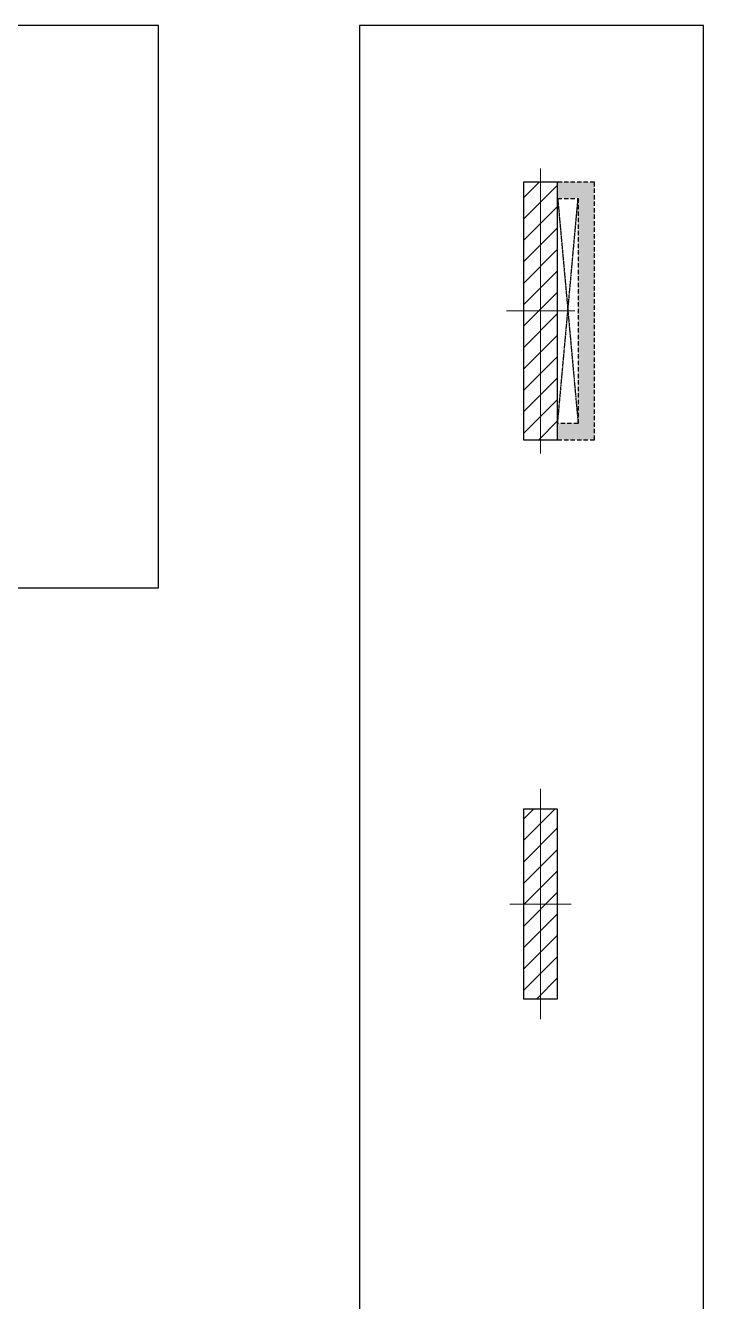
# Model space of a CAD drawing. Extents: x -40810 to 33675, y -2018 to 21213.
# Drawn here: x -17135 to -16638, y 8438 to 9374 of the extents above; entities that cross this region are included whole.
import ezdxf

# ---------------------------------------------------------------- set-up
doc = ezdxf.new("R2010")
doc.units = 0
doc.linetypes.add('HIDDEN2', pattern=[4.7625, 3.175, -1.5875])
doc.linetypes.add('TRAZO_HUECO', pattern=[0.75, 0.5, -0.25])
doc.layers.get('0').update_dxf_attribs({"color": 1, "lineweight": 9})
for name, color, linetype in [('1', 5, 'Continuous'), ('241', 7, 'TRAZO_HUECO'), ('3', 2, 'Continuous'), ('A_htc_alv', 7, 'Continuous'), ('COTA', 241, 'Continuous')]:
    doc.layers.add(name, color=color, linetype=linetype)
doc.layers.add('PILAR_EIXOS', color=1, linetype='Continuous', lineweight=0)
pattern_1 = [(45, (33903.912, 13435.237), (-7.857724, 7.857724), [])]

# ---------------------------------------------------------------- blocks, each defined once
blk = doc.blocks.new('Eixos do pilar')
at = {"layer": 'PILAR_EIXOS'}
for p, q in [((0, -0.5), (0, 0.5)), ((-0.5, 0), (0.5, 0))]:
    blk.add_line(p, q, dxfattribs=at)

msp = doc.modelspace()

# ---------------------------------------------------------------- hatches: boundary and pattern name
at = {"linetype": 'ByBlock'}
h = msp.add_hatch(dxfattribs=at)
h.set_pattern_fill('ANSI31', color=4, scale=3.5)
h.set_pattern_definition(pattern_1)
h.paths.add_polyline_path([(-16770.075, 9070.05), (-16745.075, 9070.05), (-16745.075, 9259.05), (-16770.075, 9259.05)])
h = msp.add_hatch(dxfattribs=at)
h.set_pattern_fill('ANSI31', color=4, scale=3.5)
h.set_pattern_definition(pattern_1)
h.paths.add_polyline_path([(-16770.075, 8660.05), (-16745.075, 8660.05), (-16745.075, 8799.05), (-16770.075, 8799.05)])
at = {"layer": 'A_htc_alv', "linetype": 'ByBlock'}
h = msp.add_hatch(color=60, dxfattribs=at)
h.dxf.hatch_style = 1
h.paths.add_polyline_path([(-16718.075, 9259.05), (-16745.075, 9259.05), (-16745.075, 9247.05), (-16730.075, 9247.05), (-16730.075, 9082.05), (-16745.075, 9082.05), (-16745.075, 9070.05), (-16718.075, 9070.05)])

# ---------------------------------------------------------------- linework, layer by layer
at = {"layer": '1'}
for points in [[(-17037.875, 8961.55), (-17037.875, 9373.8), (-17610.025, 9373.8), (-17610.025, 8961.55), (-17037.875, 8961.55)], [(-16638.125, 7820.05), (-16638.125, 9373.8), (-16890.475, 9373.8)], [(-16890.475, 9373.8), (-16890.475, 8315.05)]]:
    msp.add_lwpolyline(points, dxfattribs=at)
at = {"layer": '1', "linetype": 'HIDDEN2'}
for points in [[(-16718.075, 9259.05), (-16745.075, 9259.05)], [(-16718.075, 9070.05), (-16718.075, 9259.05)], [(-16745.075, 9247.05), (-16730.075, 9247.05)], [(-16730.075, 9247.05), (-16730.075, 9082.05)], [(-16730.075, 9082.05), (-16745.075, 9082.05)], [(-16745.075, 9070.05), (-16718.075, 9070.05)]]:
    msp.add_lwpolyline(points, dxfattribs=at)
at = {"layer": '241'}
for p, q in [((-16745.075, 9082.05), (-16730.075, 9247.05)), ((-16745.075, 9247.05), (-16730.075, 9082.05))]:
    msp.add_line(p, q, dxfattribs=at)
at = {"layer": '3'}
for points in [[(-16770.075, 9070.05), (-16745.075, 9070.05), (-16745.075, 9259.05), (-16770.075, 9259.05), (-16770.075, 9070.05)], [(-16770.075, 8660.05), (-16745.075, 8660.05), (-16745.075, 8799.05), (-16770.075, 8799.05), (-16770.075, 8660.05)]]:
    msp.add_lwpolyline(points, dxfattribs=at)
at = {"layer": 'COTA', "linetype": 'Continuous', "ltscale": 30}
msp.add_lwpolyline([(-17037.875, 9373.8), (-17610.025, 9373.8), (-17610.025, 8961.55), (-17037.875, 8961.55)], close=True, dxfattribs=at)

# ---------------------------------------------------------------- block references
at = {"layer": 'PILAR_EIXOS', "zscale": 100}
for p, xscale, yscale in [((-16757.575, 9164.55), 50, 209), ((-16757.575, 8729.55), 45, 169)]:
    msp.add_blockref('Eixos do pilar', p, dxfattribs=dict(at, xscale=xscale, yscale=yscale))

doc.saveas('drawing.dxf')
